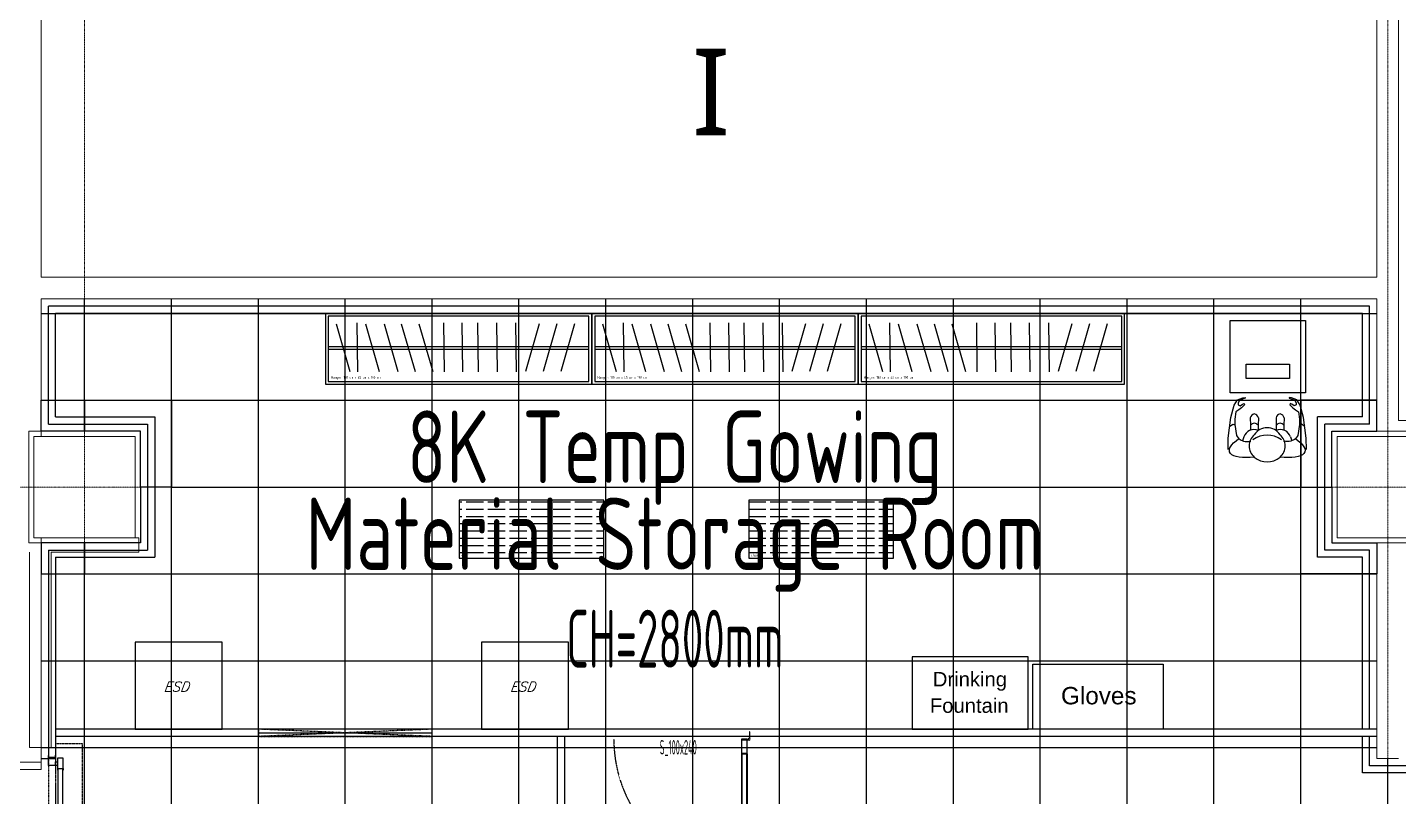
# Model space of a CAD drawing. Extents: x -32000 to 290600, y -96057 to 131250.
# Drawn here: x 243205 to 252675, y 12862 to 18175 of the extents above; entities that cross this region are included whole.
import ezdxf
from ezdxf.enums import TextEntityAlignment as Align

# ---------------------------------------------------------------- set-up
doc = ezdxf.new("R2010")
doc.units = 0
for name, pattern in [('H12PL3$0$JJP_三點線', [0.9, 0.3, -0.15, 0, -0.15, 0, -0.15, 0, -0.15]), ('XFDP30$0$HIDDEN', [0.3, 0.2, -0.1]), ('XFDP30$0$HIDDEN2', [0.1875, 0.125, -0.0625])]:
    doc.linetypes.add(name, pattern=pattern)
for name, color, linetype in [('H12PL3$0$A-WALL-IN', 252, 'Continuous'), ('H12PL3$0$A-ZONE', 252, 'Continuous'), ('H12PL3$0$Door', 252, 'Continuous'), ('H12PL3$0$S-COL', 252, 'Continuous'), ('H12PL3$0$S-GRID', 252, 'Continuous'), ('XFDP30$0$A-C1-PVC', 9, 'XFDP30$0$ZIGZAG'), ('XFDP30$0$A-CR-TT2', 9, 'Continuous'), ('XFDP30$0$A-CR-TXT', 9, 'Continuous'), ('XFDP30$0$A-CR-TXT (8K)', 9, 'Continuous'), ('XFDP30$0$A-Door (8K)', 9, 'Continuous'), ('XFDP30$0$A-Partition opening', 9, 'XFDP30$0$HIDDEN2'), ('XFDP30$0$A-W-P1S (50K)', 9, 'Continuous'), ('XFDP30$0$A-W-P1S (8K)', 9, 'Continuous'), ('XFDP30$0$A-W-P2D (8K)', 9, 'Continuous'), ('XFDP30$0$B-BM (8K)', 9, 'Continuous'), ('XFDP30$0$B-Eq pattern (Belong to quotation)', 9, 'Continuous'), ('XFDP30$0$B-Gowning room improvement', 15, 'Continuous'), ('XFDP30$0$MDT-3-MF-4 (8K)', 8, 'Continuous'), ('XFDR30-50K$0$A-R-Plan (50K_Abnormal)', 9, 'Continuous'), ('XFDR30-50K$0$A-R-Plan_Gown H-90cm', 9, 'Continuous')]:
    doc.layers.add(name, color=color, linetype=linetype)
doc.styles.add('H12PL3$0$Standard', font='', dxfattribs={"width": 0.8})
doc.styles.add('XFDP30$0$AA-TXT', font='isocp.shx', dxfattribs={"width": 0.8, "bigfont": 'china.shx'})
doc.styles.add('XFDP30$0$ROMANS', font='romans', dxfattribs={"bigfont": 'bigfont'})
doc.styles.add('XFDP30$0$shei', font='arial.ttf')
doc.styles.get('H12PL3$0$Standard').set_extended_font_data('Microsoft JhengHei')
doc.linetypes.add('XFDP30$0$ZIGZAG', pattern='A,0.0001,-0.2,[131,ltypeshp.shx,S=0.2,R=0,X=-0.2,Y=0],-0.4,[131,ltypeshp.shx,S=0.2,R=180,X=0.2,Y=0],-0.2', length=0.8001)

# ---------------------------------------------------------------- blocks, each defined once
blk = doc.blocks.new('XFDP30$0$GAD2205')
blk.add_lwpolyline([(0, 0.9), (-0.3, 1.2), (-18.1, 1.2, -0.414214), (-18.4, 1.5), (-18.4, 3.1, -0.414214), (-18.1, 3.4), (-13.7, 3.4, 0.414214), (-13.4, 3.7), (-13.4, 4.1, 0.414214), (-13.7, 4.4), (-18.1, 4.4, -0.414214), (-18.4, 4.7), (-18.4, 11.8, -0.414214), (-18.2, 12), (-18.2, 12, 0.414214), (-18, 12.2), (-18, 13.7, 0.72636), (-18.5, 13.9), (-19.3, 12.8, 0.158507), (-19.4, 12.6), (-19.4, 0.3, 0.414214), (-19.1, 0), (19.1, 0, 0.414214), (19.4, 0.3), (19.4, 12.6, 0.158507), (19.3, 12.8), (18.5, 13.9, 0.72636), (18, 13.7), (18, 12.2, 0.414214), (18.2, 12, -0.414214), (18.4, 11.8), (18.4, 4.7, -0.414214), (18.1, 4.4), (13.7, 4.4, 0.414214), (13.4, 4.1), (13.4, 3.7, 0.414214), (13.7, 3.4), (18.1, 3.4, -0.414214), (18.4, 3.1), (18.4, 1.5, -0.414214), (18.1, 1.2), (0.3, 1.2)], format="xyb", close=True)
blk = doc.blocks.new('XFDP30$0$Door-S100')
for p, q in [((8.79, 90.44), (8.79, 95.34)), ((8.79, 95.34), (9.59, 95.34)), ((9.59, 95.34), (9.59, 90.44)), ((9.59, 90.44), (8.79, 90.44)), ((9.59, 93.99), (13.59, 93.99)), ((13.54, 91.79), (9.59, 91.79)), ((13.59, 93.99), (14.97, 93.93))]:
    blk.add_line(p, q)
blk.add_lwpolyline([(4.79, 90.44), (4.79, 95.34), (3.99, 95.34), (3.99, 90.44)], close=True)
at = {"ltscale": 5}
for points in [[(8.79, 87.84), (8.79, 97.94), (4.79, 97.94), (4.79, 87.84)], [(5.05, 87.5), (5.05, 14.78), (4.99, 14.78), (4.99, 87.5)], [(8.59, 14.78), (8.53, 14.78), (8.53, 87.5), (8.59, 87.5)], [(8.79, 4.34), (8.79, 14.44), (4.79, 14.44), (4.79, 4.34)]]:
    blk.add_lwpolyline(points, close=True, dxfattribs=at)
blk.add_lwpolyline([(3.99, 93.99), (-0.01, 93.99), (-1.4, 93.93, 0.327495), (-2.19, 93.24, 0.089847), (-2.41, 82.51, 1.144881), (-0.48, 82.95, -0.137079), (-0.49, 91.27, -0.349357), (0.03, 91.79), (3.99, 91.79)], format="xyb")
blk.add_lwpolyline([(4.85, 87.91), (4.85, 86.68, 0.158507), (4.85, 86.66), (4.93, 86.55, 0.72636), (4.99, 86.57), (4.99, 86.72, 0.414214), (4.97, 86.74, -0.414214), (4.95, 86.76), (4.95, 87.47, -0.414214), (4.98, 87.5), (5.42, 87.5, 0.414214), (5.45, 87.53), (5.45, 87.57, 0.414214), (5.42, 87.6), (4.98, 87.6, -0.414214), (4.95, 87.63), (4.95, 87.79, -0.414214), (4.98, 87.82), (6.76, 87.82), (6.79, 87.85), (6.82, 87.82), (8.6, 87.82, -0.414214), (8.63, 87.79), (8.63, 87.63, -0.414214), (8.6, 87.6), (8.16, 87.6, 0.414214), (8.13, 87.57), (8.13, 87.53, 0.414214), (8.16, 87.5), (8.6, 87.5, -0.414214), (8.63, 87.47), (8.63, 86.76, -0.414214), (8.61, 86.74), (8.61, 86.74, 0.414214), (8.59, 86.72), (8.59, 86.57, 0.72636), (8.64, 86.55), (8.72, 86.66, 0.158507), (8.73, 86.68), (8.73, 87.91, 0.414214), (8.7, 87.94), (4.88, 87.94, 0.414214)], format="xyb", close=True, dxfattribs=at)
at = {"ltscale": 500}
for points in [[(3.25, -0.65), (3.25, 3.85), (3, 3.85), (3, -0.65)], [(8.49, 4.84), (3.99, 4.84), (3.99, 4.59), (8.49, 4.59)]]:
    blk.add_lwpolyline(points, close=True, dxfattribs=at)
at = {"linetype": 'XFDP30$0$HIDDEN', "ltscale": 0.1}
blk.add_arc((3.45, 4.39), 93.55, 0, 86.0689, dxfattribs=at)
at = {"extrusion": (0, 0, -1)}
for centre, major_axis, start_param, end_param in [((13.47, 91.2), (-0.417, 0.417), 0.901482, 2.245889), ((-0.83, 87.12), (10.93, 10.93), 0.51383, 1.058752), ((14.9, 93.05), (-0.624, 0.624), 0.866962, 2.13291), ((-13.75, 87.26), (21.29, 21.29), 0.585307, 0.943734), ((14.99, 82.6), (0.707, 0.707), 0.872811, 4.284184)]:
    blk.add_ellipse(centre, major_axis=major_axis, ratio=1, start_param=start_param, end_param=end_param, dxfattribs=at)
at = {"ltscale": 500, "extrusion": (0, 0, -1)}
blk.add_ellipse((3.45, 4.39), major_axis=(-0.495, 0.495), ratio=1, start_param=5.497787, end_param=11.780972, dxfattribs=at)
at = {"ltscale": 5, "xscale": 0.1000000000058208, "yscale": 0.1000000000058208, "zscale": 0.1000000000058208}
blk.add_blockref('XFDP30$0$GAD2205', (6.79, 14.34), dxfattribs=at)
at = {"color": 9, "style": 'XFDP30$0$AA-TXT', "width": 0.45}
blk.add_attdef('100X240', text='', height=10, dxfattribs=at).set_placement((52.5, 10), align=Align.MIDDLE_CENTER)
blk = doc.blocks.new('XFDP30$0$GA2606')
blk.add_lwpolyline([(-13.2, 1), (-13.2, 0), (-15.7, 0), (-16, 0.3), (-16.3, 0), (-19.2, 0, -0.902738), (-19.3, 0.6), (-9.6, 2.6, 0.298217), (-8.7, 2), (-2.5, 2, 0.414214), (-1.5, 3), (-1.5, 18), (-2, 18), (-2, 19.8, -0.668179), (-1.7, 19.9), (0, 18.3), (0, 0), (-0.3, 0), (-2, 0)], format="xyb", close=True)
blk = doc.blocks.new('XFDP30$0$Door-120x000_AS')
at = {"ltscale": 5}
blk.add_hatch(color=256, dxfattribs=at).paths.add_polyline_path([(50.42, 32.86), (50.42, 26.86), (35.42, 29.86)])
for p, q in [((35.42, 29.86), (50.42, 32.86)), ((50.42, 26.86), (35.42, 29.86)), ((50.42, 32.86), (50.42, 26.86)), ((86.42, 29.86), (50.42, 29.86))]:
    blk.add_line(p, q)
at = {"color": 9, "linetype": 'XFDP30$0$HIDDEN2'}
blk.add_lwpolyline([(-135, 21), (132.5, 21), (132.5, 2.5), (-135, 2.5)], close=True, dxfattribs=at)
at = {"color": 1, "linetype": 'XFDP30$0$HIDDEN2'}
for points in [[(-124.97, 3.82), (-116.74, 3.82, 0.158507), (-116.72, 3.83), (-116.61, 3.91, 0.72636), (-116.63, 3.96), (-116.78, 3.96, 0.414214), (-116.8, 3.94, -0.414214), (-116.82, 3.92), (-117.53, 3.92, -0.414214), (-117.56, 3.95), (-117.56, 4.39, 0.414214), (-117.59, 4.42), (-117.63, 4.42, 0.414214), (-117.66, 4.39), (-117.66, 3.95, -0.414214), (-117.69, 3.92), (-117.85, 3.92, -0.414214), (-117.88, 3.95), (-117.88, 5.73), (-117.91, 5.76), (-117.88, 5.79), (-117.88, 7.57, -0.414214), (-117.85, 7.6), (-117.69, 7.6, -0.414214), (-117.66, 7.57), (-117.66, 7.13, 0.414214), (-117.63, 7.1), (-117.59, 7.1, 0.414214), (-117.56, 7.13), (-117.56, 7.57, -0.414214), (-117.53, 7.6), (-116.82, 7.6, -0.414214), (-116.8, 7.58), (-116.8, 7.58, 0.414214), (-116.78, 7.56), (-116.63, 7.56, 0.72636), (-116.61, 7.61), (-116.72, 7.69, 0.158507), (-116.74, 7.7), (-124.97, 7.7, 0.414214), (-125, 7.67), (-125, 3.85, 0.414214)], [(-0.03, 3.82), (-8.26, 3.82, -0.158507), (-8.28, 3.83), (-8.39, 3.91, -0.72636), (-8.37, 3.96), (-8.22, 3.96, -0.414214), (-8.2, 3.94, 0.414214), (-8.18, 3.92), (-7.47, 3.92, 0.414214), (-7.44, 3.95), (-7.44, 4.39, -0.414214), (-7.41, 4.42), (-7.37, 4.42, -0.414214), (-7.34, 4.39), (-7.34, 3.95, 0.414214), (-7.31, 3.92), (-7.15, 3.92, 0.414214), (-7.12, 3.95), (-7.12, 5.73), (-7.09, 5.76), (-7.12, 5.79), (-7.12, 7.57, 0.414214), (-7.15, 7.6), (-7.31, 7.6, 0.414214), (-7.34, 7.57), (-7.34, 7.13, -0.414214), (-7.37, 7.1), (-7.41, 7.1, -0.414214), (-7.44, 7.13), (-7.44, 7.57, 0.414214), (-7.47, 7.6), (-8.18, 7.6, 0.414214), (-8.2, 7.58), (-8.2, 7.58, -0.414214), (-8.22, 7.56), (-8.37, 7.56, -0.72636), (-8.39, 7.61), (-8.28, 7.69, -0.158507), (-8.26, 7.7), (-0.03, 7.7, -0.414214), (0, 7.67), (0, 3.85, -0.414214)]]:
    blk.add_lwpolyline(points, format="xyb", close=True, dxfattribs=at)
blk.add_lwpolyline([(-117.56, 3.98), (-117.56, 7.55), (-7.44, 7.55), (-7.44, 3.98)], close=True, dxfattribs=at)
for points in [[(-2.3, -0.53, 0.070096), (-2.29, -0.53, 0.334236), (-2.2, -0.54, 0.795363), (-2.25, -0.35), (-2.56, -0.35, -0.414214), (-2.66, -0.25), (-2.66, 0.25, -0.414214), (-2.56, 0.35), (-2.25, 0.35, 0.795363), (-2.2, 0.54, 0.334236), (-2.29, 0.53, 0.070096), (-2.3, 0.53, 0.06212), (-2.3, 0.53, -0.357966), (-2.34, 0.5, -0.114149), (-2.34, 0.5), (-2.47, 0.58, 0.520559), (-2.48, 0.57, -0.09816), (-2.49, 0.55, -0.704497), (-2.56, 0.57, 0.231019), (-2.68, 0.76, -0.259663), (-2.72, 0.83), (-2.72, 1.54, 0.250846), (-2.66, 1.61, 0.148829), (-2.66, 1.64), (-2.77, 1.93, 0.835879), (-2.96, 1.9), (-2.96, -1.9, 0.835879), (-2.77, -1.93), (-2.66, -1.64, 0.148829), (-2.66, -1.61, 0.250846), (-2.72, -1.54), (-2.72, -0.83, -0.259663), (-2.68, -0.76, 0.231019), (-2.56, -0.57, -0.704497), (-2.49, -0.55, -0.09816), (-2.48, -0.57, 0.520559), (-2.47, -0.58), (-2.34, -0.5, -0.114149), (-2.34, -0.5, -0.357966), (-2.3, -0.53, 0.06212)], [(-2.47, 3.82), (5.76, 3.82, 0.158507), (5.78, 3.83), (5.89, 3.91, 0.72636), (5.87, 3.96), (5.72, 3.96, 0.414214), (5.7, 3.94, -0.414214), (5.68, 3.92), (4.97, 3.92, -0.414214), (4.94, 3.95), (4.94, 4.39, 0.414214), (4.91, 4.42), (4.87, 4.42, 0.414214), (4.84, 4.39), (4.84, 3.95, -0.414214), (4.81, 3.92), (4.65, 3.92, -0.414214), (4.62, 3.95), (4.62, 5.73), (4.59, 5.76), (4.62, 5.79), (4.62, 7.57, -0.414214), (4.65, 7.6), (4.81, 7.6, -0.414214), (4.84, 7.57), (4.84, 7.13, 0.414214), (4.87, 7.1), (4.91, 7.1, 0.414214), (4.94, 7.13), (4.94, 7.57, -0.414214), (4.97, 7.6), (5.68, 7.6, -0.414214), (5.7, 7.58), (5.7, 7.58, 0.414214), (5.72, 7.56), (5.87, 7.56, 0.72636), (5.89, 7.61), (5.78, 7.69, 0.158507), (5.76, 7.7), (-2.47, 7.7, 0.414214), (-2.5, 7.67), (-2.5, 3.85, 0.414214)], [(122.47, 3.82), (114.24, 3.82, -0.158507), (114.22, 3.83), (114.11, 3.91, -0.72636), (114.13, 3.96), (114.28, 3.96, -0.414214), (114.3, 3.94, 0.414214), (114.32, 3.92), (115.03, 3.92, 0.414214), (115.06, 3.95), (115.06, 4.39, -0.414214), (115.09, 4.42), (115.13, 4.42, -0.414214), (115.16, 4.39), (115.16, 3.95, 0.414214), (115.19, 3.92), (115.35, 3.92, 0.414214), (115.38, 3.95), (115.38, 5.73), (115.41, 5.76), (115.38, 5.79), (115.38, 7.57, 0.414214), (115.35, 7.6), (115.19, 7.6, 0.414214), (115.16, 7.57), (115.16, 7.13, -0.414214), (115.13, 7.1), (115.09, 7.1, -0.414214), (115.06, 7.13), (115.06, 7.57, 0.414214), (115.03, 7.6), (114.32, 7.6, 0.414214), (114.3, 7.58), (114.3, 7.58, -0.414214), (114.28, 7.56), (114.13, 7.56, -0.72636), (114.11, 7.61), (114.22, 7.69, -0.158507), (114.24, 7.7), (122.47, 7.7, -0.414214), (122.5, 7.67), (122.5, 3.85, -0.414214)], [(122.3, -0.53, -0.070096), (122.29, -0.53, -0.334236), (122.2, -0.54, -0.795363), (122.25, -0.35), (122.56, -0.35, 0.414214), (122.66, -0.25), (122.66, 0.25, 0.414214), (122.56, 0.35), (122.25, 0.35, -0.795363), (122.2, 0.54, -0.334236), (122.29, 0.53, -0.070096), (122.3, 0.53, -0.06212), (122.3, 0.53, 0.357966), (122.34, 0.5, 0.114149), (122.34, 0.5), (122.47, 0.58, -0.520559), (122.48, 0.57, 0.09816), (122.49, 0.55, 0.704497), (122.56, 0.57, -0.231019), (122.68, 0.76, 0.259663), (122.72, 0.83), (122.72, 1.54, -0.250846), (122.66, 1.61, -0.148829), (122.66, 1.64), (122.77, 1.93, -0.835879), (122.96, 1.9), (122.96, -1.9, -0.835879), (122.77, -1.93), (122.66, -1.64, -0.148829), (122.66, -1.61, -0.250846), (122.72, -1.54), (122.72, -0.83, 0.259663), (122.68, -0.76, -0.231019), (122.56, -0.57, 0.704497), (122.49, -0.55, 0.09816), (122.48, -0.57, -0.520559), (122.47, -0.58), (122.34, -0.5, 0.114149), (122.34, -0.5, 0.357966), (122.3, -0.53, -0.06212)]]:
    blk.add_lwpolyline(points, format="xyb", close=True)
for points in [[(-2.5, 2.5), (2.5, 2.5), (2.5, -2.5), (-2.5, -2.5)], [(4.94, 3.98), (4.94, 7.55), (115.06, 7.55), (115.06, 3.98)], [(122.5, 2.5), (117.5, 2.5), (117.5, -2.5), (122.5, -2.5)]]:
    blk.add_lwpolyline(points, close=True)
at = {"ltscale": 5}
for points in [[(2.5, 2.5), (0.03, 2.5), (0.03, 3.82), (2.5, 3.82)], [(117.5, 2.5), (119.97, 2.5), (119.97, 3.82), (117.5, 3.82)]]:
    blk.add_lwpolyline(points, close=True, dxfattribs=at)
at = {"yscale": 0.09999999999990905}
for p, xscale, zscale, rotation in [((-2.5, 2.5), 0.09999999999990905, 0.09999999999990905, 90), ((122.5, 2.5), -0.09999999999990905, 0.1, 270), ((-2.5, -2.5), -0.09999999999990905, 0.1, 90), ((122.5, -2.5), 0.09999999999990905, 0.09999999999990905, 270)]:
    blk.add_blockref('XFDP30$0$GA2606', p, dxfattribs=dict(at, xscale=xscale, zscale=zscale, rotation=rotation))
at = {"color": 9, "style": 'XFDP30$0$AA-TXT', "width": 0.45}
blk.add_attdef('120x240', text='', height=10, dxfattribs=at).set_placement((60, 14.43), align=Align.MIDDLE)
blk = doc.blocks.new('XFDP30$0$~hanger_180x45x190')
for p, q in [((1820, 470), (20, 470)), ((20, 470), (20, 20)), ((73.8, 416.9), (168.6, 87.6)), ((223.8, 86.2), (219.5, 425.4)), ((276.3, 416.9), (371.1, 87.6)), ((405.8, 416.9), (500.6, 87.6)), ((524.6, 416.9), (619.4, 87.6)), ((646.3, 416.9), (741.1, 87.6)), ((822.8, 86.2), (818.6, 425.4)), ((950.2, 86.2), (945.9, 425.4)), ((1057.7, 86.2), (1053.5, 425.4)), ((1187.9, 86.2), (1183.6, 425.4)), ((1320.9, 86.2), (1316.6, 425.4)), ((1476.5, 416.9), (1381.7, 87.6)), ((1598.2, 416.9), (1503.4, 87.6)), ((1719.9, 416.9), (1625.1, 87.6)), ((1820, 20), (1820, 470)), ((20, 260.6), (1820, 260.6)), ((20, 243.1), (1820, 243.1)), ((20, 20), (1820, 20))]:
    blk.add_line(p, q)
blk.add_lwpolyline([(0, 0), (1840, 0), (1840, 490), (0, 490)], close=True)
at = {"color": 1, "style": 'XFDP30$0$AA-TXT', "width": 0.8}
blk.add_text('Hanger: 180 cm x 45 cm x 190 cm', height=18.2, dxfattribs=at).set_placement((39.5, 38.3))
blk = doc.blocks.new('XFDP30$0$~chair')
at = {"layer": 'XFDP30$0$B-Gowning room improvement', "transparency": 33554610}
h = blk.add_hatch(dxfattribs=at)
h.set_pattern_fill('ACAD_ISO02W100', color=256, scale=10)
h.set_pattern_definition([(0, (-1520464.893, -208902.57), (0, 50), [120, -30])])
h.paths.add_polyline_path([(0, 0), (1000, 0), (1000, 400), (0, 400)])
at = {"layer": 'XFDP30$0$B-Gowning room improvement'}
blk.add_lwpolyline([(0, 0), (1000, 0), (1000, 400), (0, 400)], close=True, dxfattribs=at)
at = {"layer": 'XFDP30$0$B-Gowning room improvement', "color": 1, "style": 'XFDP30$0$AA-TXT', "width": 0.8}
blk.add_text('chair', height=20, dxfattribs=at).set_placement((17.1, 10.1))
blk = doc.blocks.new('XFDP30$0$~glove')
at = {"layer": 'XFDP30$0$B-Gowning room improvement'}
blk.add_lwpolyline([(450, 0), (450, -900), (0, -900), (0, 0)], close=True, dxfattribs=at)
at = {"layer": 'XFDP30$0$B-Gowning room improvement', "style": 'XFDP30$0$shei'}
blk.add_text('Gloves', height=120, rotation=270, dxfattribs=at).set_placement((171.7, -195.2))
blk = doc.blocks.new('XFDP30')
at = {"layer": 'XFDP30$0$A-C1-PVC', "ltscale": 0.25}
blk.add_line((244800, 13302.5), (246000, 13302.5), dxfattribs=at)
at = {"layer": 'XFDP30$0$A-Partition opening'}
for p, q in [((246000, 13277.5), (244800, 13327.5)), ((246000, 13327.5), (244800, 13277.5))]:
    blk.add_line(p, q, dxfattribs=at)
blk.add_lwpolyline([(246000, 13277.5), (246000, 13327.5), (244800, 13327.5), (244800, 13277.5)], close=True, dxfattribs=at)
at = {"layer": 'XFDP30$0$A-W-P1S (50K)'}
for p, q in [((252425, 13025), (252425, 13277.5)), ((252475, 13075), (252475, 13277.5)), ((243301, 13125), (243400, 13125)), ((259325, 13075), (252475, 13075)), ((259375, 13025), (252425, 13025))]:
    blk.add_line(p, q, dxfattribs=at)
at = {"layer": 'XFDP30$0$A-W-P1S (50K)', "linetype": 'XFDP30$0$HIDDEN2'}
for p, q in [((243350, 13125), (243350, 11855)), ((243400, 13125), (243400, 11855))]:
    blk.add_line(p, q, dxfattribs=at)
at = {"layer": 'XFDP30$0$A-W-P1S (8K)'}
for p, q in [((252475, 16250), (243350, 16250)), ((243350, 15435), (243350, 16250)), ((252425, 16200), (243400, 16200)), ((243400, 15485), (243400, 16200)), ((252425, 15485), (252425, 16200)), ((252475, 15435), (252475, 16250)), ((243400, 15485), (244085, 15485)), ((244085, 15485), (244085, 14515)), ((252115, 14515), (252115, 15485)), ((252425, 15485), (252115, 15485)), ((243350, 15435), (244035, 15435)), ((244035, 15435), (244035, 14565)), ((252165, 14565), (252165, 15435)), ((252475, 15435), (252165, 15435)), ((243350, 14565), (243350, 13125)), ((243350, 14565), (244035, 14565)), ((243400, 14515), (243400, 13125)), ((243400, 14515), (244085, 14515)), ((252425, 14515), (252115, 14515)), ((252475, 14565), (252165, 14565)), ((252425, 13327.5), (252425, 14515)), ((252475, 13327.5), (252475, 14565))]:
    blk.add_line(p, q, dxfattribs=at)
at = {"layer": 'XFDP30$0$A-W-P2D (8K)'}
for p, q in [((252525, 13327.5), (243400, 13327.5)), ((252525, 13277.5), (243400, 13277.5)), ((246866, 10475), (246866, 13277.5)), ((246916, 10425), (246916, 13277.5))]:
    blk.add_line(p, q, dxfattribs=at)
at = {"layer": 'XFDP30$0$B-BM (8K)'}
for points in [[(252032.7, 15650), (251512.7, 15650), (251512.7, 16150), (252032.7, 16150)], [(251922.7, 15750), (251622.7, 15750), (251622.7, 15850), (251922.7, 15850)]]:
    blk.add_lwpolyline(points, close=True, dxfattribs=at)
at = {"layer": 'XFDP30$0$B-Gowning room improvement'}
for points in [[(243949.6, 13327.5), (244549.6, 13327.5), (244549.6, 13927.5), (243949.6, 13927.5)], [(246341.7, 13327.5), (246941.7, 13327.5), (246941.7, 13927.5), (246341.7, 13927.5)], [(249315.7, 13327.5), (250115.7, 13327.5), (250115.7, 13827.5), (249315.7, 13827.5)]]:
    blk.add_lwpolyline(points, close=True, dxfattribs=at)
at = {"layer": 'XFDP30$0$MDT-3-MF-4 (8K)'}
for p, q in [((251508.2, 15418.2), (251530.7, 15435.1)), ((251530.7, 15435.1), (251544, 15431)), ((251555.4, 15355.7), (251572.4, 15334.3)), ((251607.1, 15346.4), (251597.3, 15319.8)), ((251928, 15346.4), (251937.7, 15319.8)), ((251979.7, 15355.7), (251962.6, 15334.3)), ((252004.3, 15435.1), (251991, 15431)), ((252026.9, 15418.2), (252004.3, 15435.1)), ((251496.9, 15259.3), (251497.7, 15338.3)), ((252038.2, 15259.3), (252037.4, 15338.3))]:
    blk.add_line(p, q, dxfattribs=at)
for points in [[(251497.7, 15338.3), (251516.5, 15481.6), (251540.3, 15565.4), (251562.5, 15601.8), (251598.9, 15616), (251615.9, 15618.3), (251615.9, 15613.1), (251590, 15605.9), (251576.6, 15599.7), (251567.2, 15580), (251566.2, 15567.6), (251581.7, 15561.4), (251597.3, 15572.8), (251608.7, 15576.9), (251610.7, 15568.7), (251590, 15548), (251571.4, 15533.5), (251551.7, 15520.1), (251545.2, 15469.9), (251543.8, 15432.3), (251555.2, 15357.1)], [(252037.4, 15338.3), (252018.5, 15481.6), (251994.8, 15565.4), (251972.6, 15601.8), (251936.2, 15616), (251919.2, 15618.3), (251919.2, 15613.1), (251945, 15605.9), (251958.5, 15599.7), (251967.8, 15580), (251968.8, 15567.6), (251953.3, 15561.4), (251937.8, 15572.8), (251926.4, 15576.9), (251924.3, 15568.7), (251945, 15548), (251963.7, 15533.5), (251983.3, 15520.1), (251989.9, 15469.9), (251991.2, 15432.3), (251979.9, 15357.1)], [(251650.8, 15477.5), (251653, 15427.5), (251651.7, 15393.6)], [(251706.6, 15477.5), (251704.4, 15427.5), (251705.8, 15389.9)], [(251828.5, 15477.5), (251830.7, 15427.5), (251829.3, 15389.9)], [(251884.2, 15477.5), (251882.1, 15427.5), (251883.3, 15393.7)]]:
    blk.add_lwpolyline(points, dxfattribs=at)
for centre, radius, start, end in [((251684.7, 15471.5), 34.4, 99.97707, 170.02293), ((251678.7, 15408.3), 32, 36.67686, 143.32314), ((251672.7, 15471.5), 34.4, 9.97707, 80.02293), ((251862.3, 15471.5), 34.4, 99.97707, 170.02293), ((251856.4, 15408.3), 32, 36.67686, 143.32314), ((251850.4, 15471.5), 34.4, 9.97707, 80.02293), ((251674.4, 15327.4), 69.9, 63.3387, 164.23894), ((251745.8, 15284.3), 102.2, 131.04382, 228.95618), ((251767.5, 15198.7), 160.5, 52.02873, 127.97127), ((251767.5, 15304), 105.8, 32.88495, 147.11505), ((251860.6, 15327.4), 69.9, 15.76106, 116.6613), ((251789.2, 15284.3), 102.2, 311.04382, 48.95618), ((251767.5, 15309.3), 135.3, 228.97816, 311.02184)]:
    blk.add_arc(centre, radius, start, end, dxfattribs=at)
at = {"layer": 'XFDP30$0$MDT-3-MF-4 (8K)', "extrusion": (0, 0, -1)}
for centre, major_axis, start_param, end_param in [((251755.9, 15315.6), (248.5, 70.3), 1.984264, 3.986456), ((251779.2, 15315.6), (-248.5, 70.3), 2.296729, 4.298921)]:
    blk.add_ellipse(centre, major_axis=major_axis, ratio=0.35182, start_param=start_param, end_param=end_param, dxfattribs=at)
at = {"layer": 'XFDP30$0$MDT-3-MF-4 (8K)'}
for points in [[(251572.4, 15334.3), (251603.5, 15317.5), (251653.8, 15316.6)], [(251962.6, 15334.3), (251931.6, 15317.5), (251881.3, 15316.6)]]:
    blk.add_spline(points, degree=3, dxfattribs=at)
at = {"layer": 'XFDP30$0$A-Door (8K)'}
ref = blk.add_blockref('XFDP30$0$Door-S100', (248225, 13302.5), dxfattribs=dict(at, xscale=10, yscale=10, zscale=10, rotation=180))
ref.add_attrib('100X240', 'S_100x240', dxfattribs={"layer": '0', "color": 9, "height": 100, "rotation": 180, "style": 'XFDP30$0$AA-TXT', "text_generation_flag": 6, "width": 0.45}).set_placement((247700, 13202.5), align=Align.MIDDLE_CENTER)
ref = blk.add_blockref('XFDP30$0$Door-120x000_AS', (243375, 11902.5), dxfattribs=dict(at, xscale=-10, yscale=10, zscale=10, rotation=270))
ref.add_attrib('120x240', 'AS_120x240', dxfattribs={"layer": '0', "color": 9, "height": 100, "rotation": 90, "style": 'XFDP30$0$AA-TXT', "width": 0.45}).set_placement((243510.3, 12502.5), align=Align.MIDDLE)
at = {"layer": 'XFDP30$0$B-Eq pattern (Belong to quotation)'}
for p in [(245262.8, 15710), (247102.8, 15710), (248942.8, 15710)]:
    blk.add_blockref('XFDP30$0$~hanger_180x45x190', p, dxfattribs=at)
at = {"layer": 'XFDP30$0$B-Gowning room improvement'}
for p in [(246186.4, 14510), (248186.4, 14510)]:
    blk.add_blockref('XFDP30$0$~chair', p, dxfattribs=at)
at = {"layer": 'XFDP30$0$B-Gowning room improvement', "color": 5, "rotation": 90}
blk.add_blockref('XFDP30$0$~glove', (250148.4, 13327.5), dxfattribs=at)
at = {"layer": 'XFDP30$0$A-CR-TT2', "style": 'XFDP30$0$AA-TXT', "width": 0.6}
blk.add_text('CH=2800mm', height=400, dxfattribs=at).set_placement((247676.6, 13953.2), align=Align.MIDDLE)
at = {"layer": 'XFDP30$0$A-CR-TXT', "style": 'XFDP30$0$AA-TXT', "width": 0.8}
blk.add_text('Material Storage Room', height=500, dxfattribs=at).set_placement((247676.6, 14603.2), align=Align.MIDDLE)
at = {"layer": 'XFDP30$0$A-CR-TXT (8K)', "style": 'XFDP30$0$AA-TXT', "width": 0.8}
blk.add_text('8K Temp Gowing', height=500, dxfattribs=at).set_placement((247676.6, 15203.2), align=Align.MIDDLE)
at = {"layer": 'XFDP30$0$B-Gowning room improvement', "style": 'XFDP30$0$ROMANS', "oblique": 20}
for p in [(244232, 13587.1), (246624.1, 13587.1)]:
    blk.add_text('ESD', height=67.5, dxfattribs=at).set_placement(p, align=Align.CENTER)
at = {"layer": 'XFDP30$0$B-Gowning room improvement', "style": 'XFDP30$0$shei'}
for s, p in [('Drinking', (249458.3, 13623.1)), ('Fountain', (249437.8, 13440.6))]:
    blk.add_text(s, height=100, dxfattribs=at).set_placement(p)
blk = doc.blocks.new('H12PL3')
at = {"layer": 'H12PL3$0$A-WALL-IN', "lineweight": 0}
for p, q in [((252525, 15385), (252675, 15385)), ((252675, 14615), (252525, 14615)), ((243150, 13100), (243300, 13100))]:
    blk.add_line(p, q, dxfattribs=at)
at = {"layer": 'H12PL3$0$A-WALL-IN', "lineweight": 0, "flags": 128}
for points in [[(243300, 16450), (243300, 19900)], [(252525, 19900), (252525, 16450)], [(252675, 15460), (252675, 19000)], [(252525, 16450), (243300, 16450)], [(243300, 16300), (252525, 16300)], [(243300, 15350), (243300, 16300)], [(252525, 16300), (252525, 15385)], [(253575, 15460), (252675, 15460)], [(243215, 15385), (243215, 15350)], [(243950, 15385), (243215, 15385)], [(243215, 15350), (243215, 14650)], [(243985, 15385), (243950, 15385)], [(243985, 14650), (243985, 15385)], [(252215, 15385), (252215, 15350)], [(252950, 15385), (252215, 15385)], [(252215, 15350), (252215, 14650)], [(243215, 14615), (243215, 14650)], [(243215, 14615), (243985, 14615)], [(243300, 14600), (243300, 14650)], [(243975, 14650), (243950, 14650)], [(243975, 14550), (243975, 14650)], [(243985, 14615), (243985, 14650)], [(252215, 14615), (252215, 14650)], [(252215, 14615), (252985, 14615)], [(252525, 14615), (252525, 13125)], [(243220, 14550), (243220, 13200)], [(243300, 13100), (243300, 14550)], [(243370, 13200), (243370, 14550)], [(243370, 14550), (243975, 14550)], [(243220, 13200), (243370, 13200)], [(252525, 13125), (252675, 13125)]]:
    blk.add_lwpolyline(points, dxfattribs=at)
at = {"layer": 'H12PL3$0$Door', "lineweight": 0}
for p, q in [((243300, 13100), (243150, 13100)), ((243150, 13100), (243300, 13100)), ((243150, 13100), (243300, 13100)), ((243300, 13050), (243300, 13100)), ((243150, 13050), (243300, 13050))]:
    blk.add_line(p, q, dxfattribs=at)
at = {"layer": 'H12PL3$0$S-COL', "lineweight": 0, "flags": 128}
for points in [[(243250, 14650), (243950, 14650), (243950, 15350), (243250, 15350)], [(252250, 14650), (252950, 14650), (252950, 15350), (252250, 15350)]]:
    blk.add_lwpolyline(points, close=True, dxfattribs=at)
at = {"layer": 'H12PL3$0$S-GRID', "linetype": 'H12PL3$0$JJP_三點線', "lineweight": 0}
for p, q in [((243600, 128250), (243600, -28000)), ((252600, 128250), (252600, -28000)), ((-29000, 15000), (289600, 15000))]:
    blk.add_line(p, q, dxfattribs=at)
blk.add_blockref('XFDP30', (0, 0))
at = {"layer": 'H12PL3$0$A-ZONE', "style": 'H12PL3$0$Standard'}
blk.add_text('I', height=600, dxfattribs=at).set_placement((247926.93, 18029.07), align=Align.TOP_CENTER)
blk = doc.blocks.new('XFDR30-50K')
at = {"layer": 'XFDR30-50K$0$A-R-Plan (50K_Abnormal)'}
for points in [[(243600, 15385), (243300, 15385), (243300, 15600), (243600, 15600)], [(243600, 15600), (244200, 15600), (244200, 15000), (243985, 15000), (243985, 15385), (243600, 15385)], [(252525, 15600), (252000, 15600), (252000, 15000), (252215, 15000), (252215, 15385), (252525, 15385)], [(243600, 14400), (244200, 14400), (244200, 15000), (243985, 15000), (243985, 14615), (243600, 14615)], [(252525, 14400), (252000, 14400), (252000, 15000), (252215, 15000), (252215, 14615), (252525, 14615)], [(243600, 14615), (243300, 14615), (243300, 14400), (243600, 14400)]]:
    blk.add_lwpolyline(points, close=True, dxfattribs=at)
at = {"layer": 'XFDR30-50K$0$A-R-Plan_Gown H-90cm'}
for p, q in [((243600, 15600), (243600, 16300)), ((244200, -2100), (244200, 16300)), ((244800, -2100), (244800, 16300)), ((245400, -2100), (245400, 16300)), ((246000, -2100), (246000, 16300)), ((246600, -2100), (246600, 16300)), ((247200, -2100), (247200, 16300)), ((247800, -2100), (247800, 16300)), ((248400, -2100), (248400, 16300)), ((249000, -2100), (249000, 16300)), ((249600, -2100), (249600, 16300)), ((250200, -2100), (250200, 16300)), ((250800, -2100), (250800, 16300)), ((251400, -2100), (251400, 16300)), ((252000, -2100), (252000, 16300)), ((243300, 16200), (252525, 16200)), ((243300, 15600), (252525, 15600)), ((244200, 15000), (252000, 15000)), ((243300, 14400), (252525, 14400)), ((243600, 600), (243600, 14400)), ((243300, 13800), (252525, 13800)), ((243300, 13200), (252525, 13200)), ((252600, 600), (252600, 13125))]:
    blk.add_line(p, q, dxfattribs=at)

msp = doc.modelspace()

# ---------------------------------------------------------------- block references
for name in ['H12PL3', 'XFDR30-50K']:
    msp.add_blockref(name, (0, 0))

doc.saveas('drawing.dxf')
